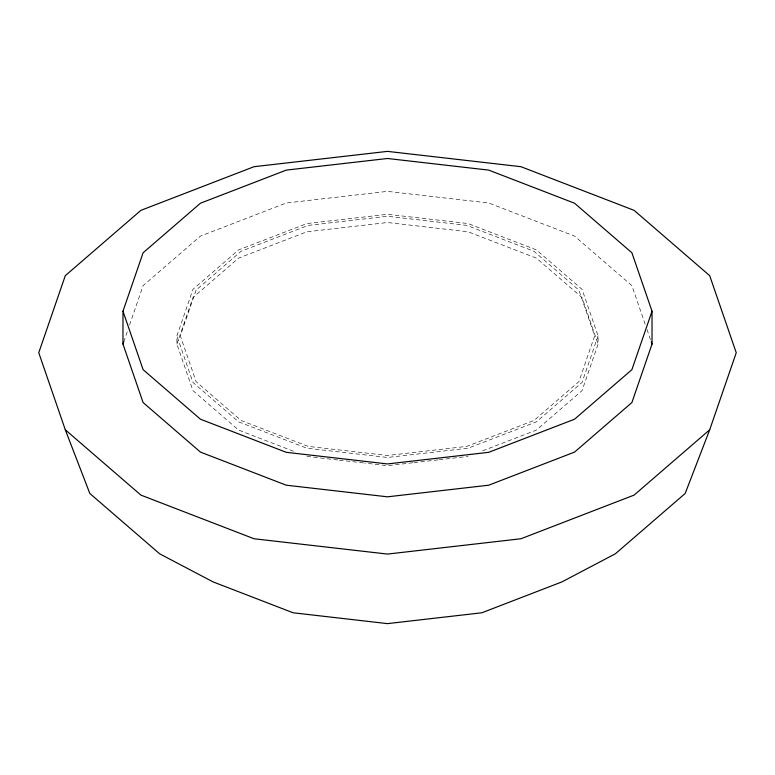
<?xml version="1.0" encoding="UTF-8"?>
<svg xmlns="http://www.w3.org/2000/svg" width="775" height="775" viewBox="0 0 775 775"><rect width="100%" height="100%" fill="white"/><g stroke="black" fill="none" stroke-linecap="round" stroke-linejoin="round"><path stroke-width="0.58" stroke-dasharray="3.88 2.91" d="M123.738 341.853L128.001 329.491M129.551 324.996L143.104 285.655L200.444 236.104L286.266 203.002L387.5 191.377L488.734 203.002L574.556 236.104L631.896 285.655L645.449 324.996M293.473 451.244L238.593 430.077L192.946 390.629L176.913 344.1L176.913 335.885L192.946 289.356L238.593 249.908L306.91 223.549L387.5 214.297L468.09 223.549L536.407 249.908L582.054 289.356L598.087 335.885L598.087 344.1L582.054 390.629L536.407 430.077L481.527 451.244M176.913 344.1L192.946 297.571L238.593 258.133L306.91 231.773L387.5 222.522L468.09 231.773L536.407 258.133L582.054 297.571L598.087 344.1M598.087 335.885L582.054 382.404L536.407 421.852L468.09 448.212L387.5 457.463L306.91 448.212L238.593 421.852L192.946 382.404L176.913 335.885M412.755 462.782L387.5 465.688L364.647 463.062M413.966 462.646L438.02 459.885M439.222 459.74L468.09 456.427M306.91 456.427L338.181 460.021M339.392 460.156L363.446 462.917M646.999 329.491L650.874 340.729M196.104 290.112L180.333 335.885L196.104 381.649L241.006 420.457L308.218 446.381L387.5 455.487L466.782 446.381L533.994 420.457L578.896 381.649L594.667 335.885L578.896 290.112L533.994 251.303L466.782 225.38L387.5 216.273L308.218 225.38L241.006 251.303L196.104 290.112"/><path stroke-width="1.16" d="M122.973 311.221L143.104 252.776L200.444 203.224L286.266 170.112L387.5 158.487L488.734 170.112L574.556 203.224L631.896 252.776L652.027 311.221L652.027 344.1L631.896 402.545L574.556 452.096L488.734 485.198L387.5 496.823L286.266 485.198L200.444 452.096L143.104 402.545L122.973 344.1L122.973 311.221L143.104 369.665L200.444 419.207L286.266 452.319L387.5 463.944L488.734 452.319L574.556 419.207L631.896 369.665L652.027 311.221M122.973 344.1L123.738 341.853M709.706 429.776L736.25 352.722L709.706 275.677L634.105 210.354L520.965 166.703L387.5 151.377L254.035 166.703L140.895 210.354L65.294 275.677L38.75 352.722L65.294 429.776L89.823 493.472L159.669 553.815L213.125 581.918L293.124 612.783L387.5 623.623L481.876 612.783L561.875 581.918L615.331 553.815L685.178 493.472L709.706 429.776L634.105 495.099L520.965 538.751L387.5 554.077L254.035 538.751L140.895 495.099L65.294 429.776M651.262 341.853L652.027 344.1"/></g></svg>
